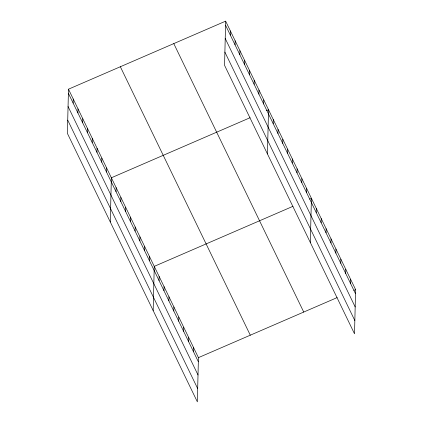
<?xml version="1.0" encoding="UTF-8"?>
<svg xmlns="http://www.w3.org/2000/svg" width="423" height="423" viewBox="0 0 423 423"><rect width="100%" height="100%" fill="white"/><g stroke="black" fill="none" stroke-linecap="round" stroke-linejoin="round"><path stroke-width="0.63" d="M68.484 89.19L67.4 133.398L197.356 401.85L198.435 357.641L68.484 89.19L225.644 21.15L355.6 289.602L354.516 333.81L224.565 65.359L225.644 21.15M73.147 103.117L73.248 99.035M77.911 112.962L78.012 108.875M82.675 122.802L82.776 118.72M87.445 132.648L87.545 128.56M92.209 142.493L92.309 138.406M96.973 152.333L97.073 148.251M101.737 162.178L101.837 158.091M106.501 172.018L106.601 167.936M110.287 221.985L111.365 177.782L250.088 117.721M116.034 191.709L116.135 187.622M120.798 201.549L120.899 197.467M125.562 211.394L125.663 207.307M130.326 221.24L130.427 217.152M135.09 231.08L135.191 226.998M139.86 240.925L139.955 236.838M144.624 250.765L144.724 246.683M149.388 260.61L149.488 256.523M153.174 310.577L154.252 266.368L292.975 206.313M159.064 280.597L159.159 276.51M163.971 290.738L164.071 286.651M168.883 300.88L168.978 296.793M173.79 311.021L173.89 306.934M178.702 321.163L178.797 317.076M183.608 331.304L183.709 327.217M188.521 341.446L188.616 337.358M193.427 351.587L193.528 347.5M230.308 35.077L230.408 30.995M235.072 44.923L235.172 40.835M239.841 54.763L239.936 50.681M244.605 64.608L244.706 60.521M249.369 74.453L249.47 70.366M254.133 84.293L254.234 80.211M258.897 94.139L258.998 90.051M263.661 103.984L263.762 99.897M267.447 153.946L268.531 109.742L266.226 110.736M273.195 123.669L273.295 119.582M277.959 133.509L278.059 129.427M282.723 143.355L282.823 139.267M287.487 153.2L287.587 149.113M292.256 163.04L292.351 158.958M297.02 172.885L297.12 168.798M301.784 182.725L301.885 178.643M306.548 192.571L306.649 188.484M310.334 242.538L311.413 198.329L309.684 199.08M316.224 212.558L316.325 208.47M321.131 222.699L321.231 218.612M326.043 232.84L326.144 228.753M330.95 242.982L331.05 238.895M335.862 253.123L335.962 249.036M340.769 263.265L340.869 259.177M345.681 273.406L345.781 269.319M350.588 283.547L350.688 279.46M198.435 357.641L337.157 297.586M353.871 290.352L355.6 289.602M225.544 25.237L355.5 293.689M225.221 38.477L355.172 306.929M224.888 52.119L354.839 320.571M173.779 43.601L303.735 312.058M120.344 66.739L250.3 335.19M68.383 93.277L198.339 361.728M68.061 106.517L198.012 374.968M67.728 120.158L197.678 388.61"/></g></svg>
